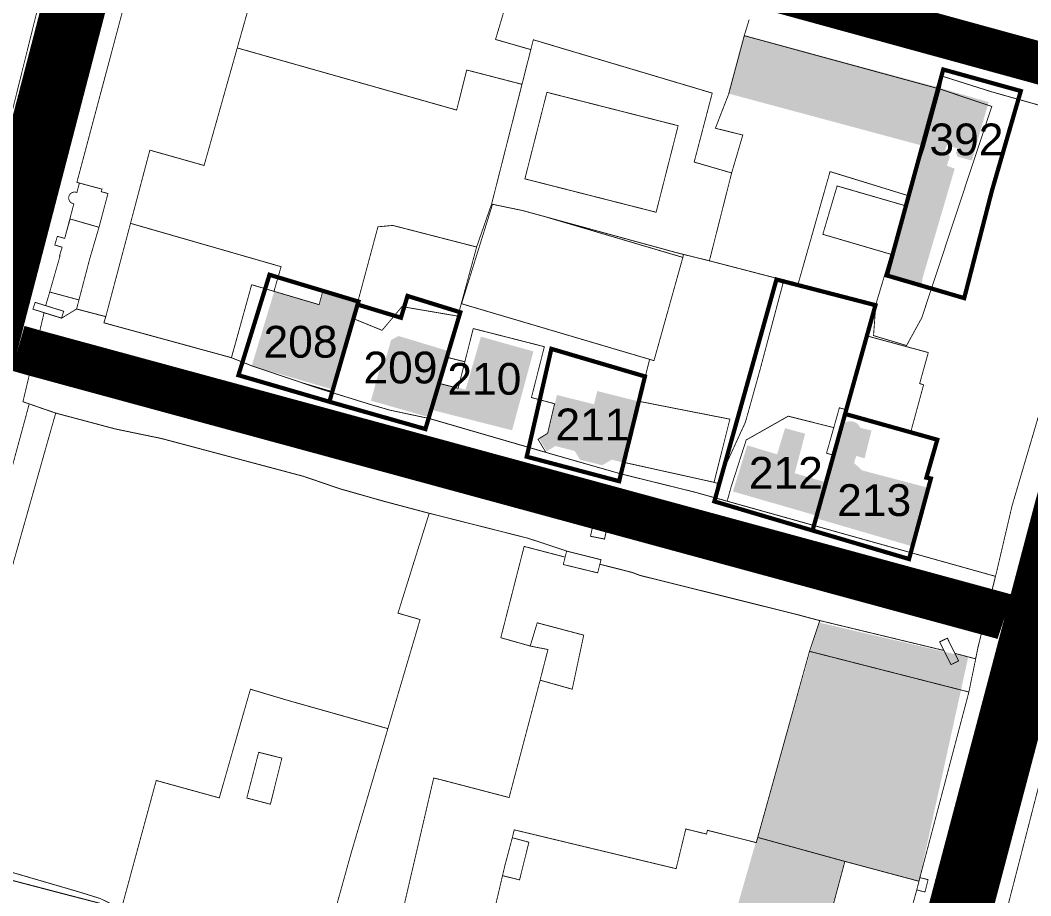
# Model space of a CAD drawing. Header units: millimetres. Extents: x 21689 to 31331, y 37531 to 43751.
# Drawn here: x 26286.8 to 26525.5, y 43025.9 to 43232.7 of the extents above; entities that cross this region are included whole.
import ezdxf

# ---------------------------------------------------------------- set-up
doc = ezdxf.new("R2010")
doc.units = ezdxf.units.MM
doc.layers.add('0.1 ОКН', color=1, linetype='Continuous', lineweight=9, transparency=0.4)
doc.layers.add('00 Дороги', color=252, linetype='Continuous', lineweight=9, transparency=0.2)
for name, color, linetype, lineweight in [('0.15 - Видовые раскрытия', 22, 'Continuous', 9), ('00 границы ОКН', 1, 'Continuous', 40), ('00 номер ОКН', 7, 'Continuous', 15), ('CONTUR', 150, 'Continuous', 9)]:
    doc.layers.add(name, color=color, linetype=linetype, lineweight=lineweight)
doc.layers.add('00 Парки и скверы', color=114, linetype='Continuous', lineweight=9, true_color=0x00a945, transparency=0.5)
doc.layers.add('25. ценная историческая застройка сов пер', color=92, linetype='Continuous', lineweight=0, true_color=0x19df16)
doc.styles.get("Standard").update_dxf_attribs({"font": 'arial.ttf'})
doc.linetypes.add('474_2', pattern='A,1,-0.5,[222,geobl2.shx,S=0.1,R=0,X=0,Y=0],-0.5,3', length=5)

# ---------------------------------------------------------------- blocks, each defined once
blk = doc.blocks.new('участки все')
at = {"layer": 'CONTUR', "const_width": 0.2}
for points in [[(3646.086247400003, 5430.436209719999), (3633.21155878, 5380.503013789996)], [(3604.937504150003, 5360.005816779994), (3611.859353740001, 5384.939998089998), (3613.802020930001, 5384.460247849995), (3614.536566340001, 5387.369020129998), (3612.593899150001, 5387.848770379998), (3624.17532341, 5431.691730309998), (3626.336992450001, 5442.248701779994), (3626.336992450001, 5442.248701779994), (3630.740852920001, 5460.13138934), (3634.37905661, 5475.685784899994), (3642.542893780003, 5503.360962889994)], [(3661.10025928, 5564.567212089998), (3629.466550670001, 5573.481676509997), (3617.992145720001, 5577.11740802), (3617.385732170002, 5574.086673169993), (3571.09894973, 5586.725546809997), (3572.246571980002, 5590.487999619996)], [(3385.814589100002, 5439.591697019998), (3401.806859790002, 5498.507251229995), (3402.12577527, 5499.742376930001), (3400.653765920001, 5500.264921249996), (3405.6557312, 5521.288483299999), (3403.008429500002, 5522.119026959997), (3403.532964130002, 5523.721006759995), (3406.021220710002, 5522.952898969998), (3406.9804635, 5526.16823412), (3409.421293890002, 5534.710921419995), (3409.30147423, 5534.722756279997), (3409.912726890001, 5536.763411389999), (3408.180317360002, 5537.259943099998), (3408.781878500002, 5539.320746769998), (3410.51428802, 5538.824215039997), (3411.734450390002, 5543.4055648), (3412.669211550001, 5546.981277389997), (3412.380502150001, 5547.06569897), (3411.95427405, 5547.312227549999), (3411.640011200001, 5547.687042579994), (3411.476939060002, 5548.139543009995), (3411.47444297, 5548.629584859998), (3411.64160209, 5549.097028639997), (3411.95734931, 5549.472196429997), (3412.381081319999, 5549.715709689998), (3412.86235019, 5549.798340709997), (3413.400696640002, 5549.690096299993), (3413.99455653, 5551.901018949997), (3413.39698917, 5552.06017058), (3429.183150970003, 5611.228874469998)], [(3414.058115490003, 5633.110645779998), (3388.08522642, 5528.447589569994)], [(3424.19685696, 5592.535091899997), (3419.42261292, 5574.628067569996), (3417.821098610002, 5568.652547300001), (3413.39698917, 5552.06017058), (3414.880986370001, 5551.667443469996), (3417.77899663, 5550.883060909982), (3419.332824820002, 5550.479264419998), (3419.163369280003, 5549.861854709998), (3420.746884460001, 5549.437603479994), (3418.62470981, 5541.460041159982), (3416.44112449, 5534.04342325998), (3413.891943300001, 5524.302386409996), (3413.329148420002, 5522.160988539981), (3420.231702060002, 5520.36527813998), (3420.231702060002, 5520.36527813998), (3420.412073840001, 5521.04252114), (3426.069097620003, 5542.396053519995), (3430.038962070001, 5557.405373959999), (3430.643738270003, 5559.676129779997), (3443.458456960001, 5556.059873329999), (3455.61813567, 5599.133987599998)], [(3490.327205410002, 5379.630911479996), (3497.713384480001, 5411.378038629998), (3499.467013950002, 5410.961183219995), (3515.53287684, 5406.765145079997), (3522.8573617, 5434.483185809994), (3528.513106689999, 5432.896570709999), (3530.44485797, 5432.356986859995), (3533.160395710002, 5445.125495379994), (3522.174850470001, 5448.033733009993), (3520.520853660001, 5442.549020999999), (3513.5709154, 5444.515456399997), (3519.081182730003, 5466.081233359997), (3519.081182730003, 5466.081233359997), (3528.772534800002, 5463.55281537), (3528.33583683, 5461.809490009997), (3536.465659550002, 5459.834987189999), (3536.976628180001, 5461.857177209997), (3544.61702142, 5459.920169139994), (3546.426503480001, 5459.232456399994), (3583.415634060003, 5450.015992139998), (3588.923249340002, 5448.551646129999), (3586.51216849, 5441.298515709998), (3574.279052850001, 5397.345529999999), (3573.940295470002, 5396.120708679998), (3562.38472758, 5399.027673079996), (3562.181145710002, 5398.140784219998), (3557.279410790001, 5399.335850199998), (3554.995839080002, 5389.960751549995), (3516.746072320002, 5399.136513799996), (3516.287542080001, 5397.27352178), (3514.526267180001, 5390.660444149995), (3510.53609587, 5373.671422319996)], [(3368.643428670002, 5375.52415125), (3370.663057960002, 5389.213328369995), (3376.80755396, 5392.769267839998), (3376.80755396, 5392.769267839998), (3410.47251023, 5383.933710319994), (3423.909539800003, 5380.467931559993)]]:
    blk.add_lwpolyline(points, dxfattribs=at)
for points in [[(3447.074514920001, 5621.104976279996), (3442.206769050001, 5602.96938343998), (3455.61813567, 5599.133987599998), (3451.293603400002, 5583.82009732), (3503.139276230002, 5569.146083269981), (3505.514209950001, 5578.609783859996), (3518.57254573, 5575.229798599997), (3520.658097760003, 5583.42792106), (3512.324753040001, 5585.825546079999), (3513.44222918, 5589.578461019999), (3516.046392070002, 5598.338646059994), (3517.008544050001, 5601.743936920001), (3505.855181450003, 5604.794749909983), (3447.074514920001, 5621.104976279996)], [(3521.25364173, 5585.748818049978), (3563.531035980002, 5573.15133874998), (3559.261639740002, 5556.866601379995), (3568.11226274, 5554.291054989997), (3564.301750990002, 5539.23929944), (3562.95013433, 5533.909959179997), (3562.864488040002, 5533.54126808), (3555.313003380001, 5535.406915589993), (3518.706035490003, 5545.417542269999), (3511.389137160001, 5546.929595479997), (3521.25364173, 5585.748818049978)], [(3562.864488040002, 5533.54126808), (3562.95013433, 5533.909959179997), (3564.301750990002, 5539.23929944), (3568.11226274, 5554.291054989997), (3559.261639740002, 5556.866601379995), (3563.531035980002, 5573.15133874998), (3521.25364173, 5585.748818049978), (3511.389137160001, 5546.929595479997), (3518.706035490003, 5545.417542269999), (3555.313003380001, 5535.406915589993), (3562.864488040002, 5533.54126808)], [(3609.830492690002, 5548.932192709996), (3613.656945930001, 5560.45367802), (3617.385732170002, 5574.086673169993), (3571.108947450001, 5586.72539372), (3567.428311840002, 5572.971658869981), (3564.273922190001, 5564.849904869982), (3570.749479570001, 5563.250734239999), (3568.11226274, 5554.291054989997), (3564.301750990002, 5539.23929944), (3562.95013433, 5533.909959179997), (3562.864488040002, 5533.54126808), (3583.831315859999, 5528.100169329999), (3591.367384460002, 5554.614954839999), (3609.830492690002, 5548.932192709996)], [(3430.643738270003, 5559.676129779997), (3426.069097620003, 5542.396053519995), (3429.673119229999, 5541.350858120001), (3461.652478690001, 5532.151097269998), (3459.97343288, 5526.3367659), (3470.635224680002, 5523.183481419983), (3471.333807530001, 5525.702802419997), (3471.54493796, 5526.429574679998), (3479.78585484, 5523.873364899999), (3484.536885410002, 5541.570740939984), (3488.041907680003, 5541.897071509978), (3489.187359710002, 5541.599529269995), (3507.854055210002, 5536.803655259995), (3511.389137160001, 5546.929595479997), (3518.57254573, 5575.229798599997), (3505.514209950001, 5578.609783859996), (3503.139276230002, 5569.146083269981), (3451.293603400002, 5583.82009732), (3443.458456960001, 5556.059873329999), (3430.643738270003, 5559.676129779997)], [(3524.46364282, 5573.339575339996), (3519.260603399999, 5552.899103499999), (3550.270082620002, 5545.01420446), (3555.47312124, 5565.454674769979), (3524.46364282, 5573.339575339996)], [(3524.46364282, 5573.339575339996), (3555.47312124, 5565.454674769979), (3550.270082620002, 5545.01420446), (3519.260603399999, 5552.899103499999), (3524.46364282, 5573.339575339996)], [(3617.385732170002, 5574.086673169993), (3629.593385640001, 5570.009710569997), (3613.028293500003, 5520.05302675), (3609.448349630002, 5513.527800709999), (3601.64412035, 5515.86732112), (3602.17608954, 5523.17922565998), (3605.73842111, 5535.084758519996), (3609.12420862, 5546.562991619998), (3609.830492690002, 5548.932192709996), (3613.656945930001, 5560.45367802), (3617.385732170002, 5574.086673169993)], [(3602.17608954, 5523.17922565998), (3605.73842111, 5535.084758519996), (3589.66052872, 5539.800988939998), (3593.03540021, 5551.219389229999), (3609.12420862, 5546.562991619998), (3609.830492690002, 5548.932192709996), (3591.367384460002, 5554.614954839999), (3583.831315859999, 5528.100169329999), (3602.17608954, 5523.17922565998)], [(3411.734450390002, 5543.4055648), (3412.679209280002, 5546.981124289988), (3412.380502150001, 5547.06569897), (3411.95427405, 5547.312227549999), (3411.640011200001, 5547.687042579994), (3411.476939060002, 5548.13954300998), (3411.47444297, 5548.629584859998), (3411.64160209, 5549.097028639983), (3411.95734931, 5549.472196429983), (3412.381081319999, 5549.715709689983), (3412.86235019, 5549.798340709982), (3413.400696640002, 5549.690096299993), (3413.99455653, 5551.901018949997), (3414.223738830002, 5551.847509119994), (3414.880986370001, 5551.667443469996), (3417.77899663, 5550.883060909982), (3419.332824820002, 5550.479264419998), (3419.163369280003, 5549.861854709998), (3420.746884460001, 5549.437603479994), (3418.62470981, 5541.460041159982), (3411.794742950002, 5543.424641689991), (3411.734450390002, 5543.4055648)], [(3605.73842111, 5535.084758519996), (3609.12420862, 5546.562991619998), (3593.03540021, 5551.219389229999), (3589.66052872, 5539.800988939998), (3605.73842111, 5535.084758519996)], [(3511.608474780002, 5546.886236489998), (3518.706035490003, 5545.417542269999), (3524.083527810002, 5543.94518717), (3556.58678821, 5534.347402929998), (3549.76332777, 5509.961717679995), (3504.298751810002, 5523.398001049979), (3511.608474780002, 5546.886236489998)], [(3413.891943300001, 5524.302386409996), (3416.44112449, 5534.04342325998), (3418.62470981, 5541.460041159982), (3411.794742950002, 5543.424641689991), (3410.51428802, 5538.824215039997), (3408.781878500002, 5539.320746769983), (3408.180317360002, 5537.259943099998), (3409.912726890001, 5536.763411390006), (3409.30147423, 5534.722756279997), (3409.421293890002, 5534.710921419995), (3406.980463500004, 5526.16823412), (3413.891943300001, 5524.302386409996)], [(3426.069097620003, 5542.396053519995), (3461.652478690001, 5532.151097269998), (3459.97343288, 5526.3367659), (3454.69729475, 5527.897569599983), (3449.913468950003, 5510.670697659996), (3419.799290340001, 5518.90188877), (3420.231702060002, 5520.36527813998), (3420.412073840001, 5521.04252114), (3426.069097620003, 5542.396053519995)], [(3485.52241419, 5517.115473599981), (3478.774526910001, 5519.868822229997), (3479.78585484, 5523.873364899999), (3484.536885410002, 5541.570740939984), (3488.041907680003, 5541.897071509978), (3507.854055210002, 5536.803655259995), (3503.433928540002, 5520.47122295), (3490.208326260003, 5522.72375968998), (3485.52241419, 5517.115473599981)], [(3542.625452860001, 5485.940848719998), (3546.266048060003, 5500.345202889999), (3548.727850880001, 5510.25757574998), (3549.76332777, 5509.961717679995), (3556.586635120002, 5534.3374052), (3556.727628340003, 5535.055251239995), (3562.864488040002, 5533.54126808), (3580.44464301, 5528.972034809995), (3574.80976085, 5507.758172709997), (3571.370970370001, 5495.43074399), (3564.749675500003, 5480.982032869979), (3563.953378590002, 5481.224227989994), (3542.625452860001, 5485.940848719998)], [(3556.727628340003, 5535.055251239995), (3562.864488040002, 5533.54126808), (3580.44464301, 5528.972034809995), (3574.80976085, 5507.758172709997), (3571.370970370001, 5495.43074399), (3564.749675500003, 5480.982032869979), (3563.953378590002, 5481.224227989994), (3567.701758440002, 5496.136934489994), (3546.266048060003, 5500.345202889999), (3548.727850880001, 5510.25757574998), (3549.76332777, 5509.961717679995), (3556.586635120002, 5534.3374052), (3556.727628340003, 5535.055251239995)], [(3580.45464073, 5528.971881719997), (3583.831162770002, 5528.090171609998), (3602.175936449999, 5523.169227929997), (3600.29259039, 5515.768016089999), (3598.388696450002, 5509.637127589995), (3595.285448820003, 5498.324568579999), (3594.87722613, 5498.440820379998), (3593.573188630002, 5498.830791439999), (3592.251366050001, 5494.140999659998), (3581.482710920002, 5496.845915699982), (3571.556614339999, 5491.227871949996), (3570.317482590002, 5487.36681943998), (3567.965468700001, 5480.052783999999), (3567.055296750001, 5476.776698259978), (3564.008240130003, 5477.623362719999), (3564.749675500003, 5480.982032869979), (3571.370970370001, 5495.43074399), (3574.80976085, 5507.758172709997), (3580.45464073, 5528.971881719997)], [(3471.54493796, 5526.429574679998), (3479.78585484, 5523.873364899999), (3478.774526910001, 5519.868822229997), (3474.009119620002, 5503.19167321), (3473.820281100001, 5502.614560669979), (3466.523024390001, 5504.756317029998), (3454.72389415, 5508.737022809997), (3449.923160490002, 5510.650549109996), (3454.69729475, 5527.897569599983), (3459.97343288, 5526.3367659), (3470.167321680001, 5523.32064731), (3470.635224680002, 5523.183481419983), (3471.54493796, 5526.429574679998)], [(3403.532964130002, 5523.721006759981), (3410.290956900001, 5521.62750771), (3409.776113830002, 5520.005379379996), (3403.008429500005, 5522.119026959997), (3403.532964130002, 5523.721006759981)], [(3405.655425010002, 5521.268487839996), (3409.78580537, 5519.985230829996), (3413.308999870002, 5522.151296999997), (3420.211553500001, 5520.355586599995), (3419.779141790001, 5518.892197229995), (3449.923160490002, 5510.650549109996), (3454.72389415, 5508.737022809997), (3470.90043858, 5503.27927621), (3483.401399540002, 5499.417824669996), (3487.413643530003, 5498.256377979997), (3496.60383842, 5496.305637219993), (3524.271017970001, 5488.271920849999), (3541.913810800001, 5483.221726689997), (3559.467495240002, 5478.882902429999), (3630.443770310002, 5459.015930839996), (3626.316997010003, 5442.249007959996), (3625.75532126, 5439.527590069999), (3622.030409980002, 5440.514634779996), (3620.874960540001, 5440.812329719999), (3619.08034157, 5444.429834729999), (3617.236520460003, 5443.528062209996), (3618.255510040003, 5441.50244497), (3588.953395600002, 5448.561184579994), (3583.41594024, 5450.035987589996), (3546.436807390001, 5459.252298759995), (3544.627325330003, 5459.940011499995), (3536.996929820001, 5461.876866479993), (3537.263253870002, 5462.942795889998), (3529.114507370003, 5464.987589039999), (3520.05051591, 5467.996403929996), (3496.680814540003, 5473.904297909998), (3485.88461293, 5476.76963694), (3475.50969345, 5479.718525769996), (3466.914675510001, 5482.660159659994), (3466.516144220001, 5482.756262939998), (3433.41091468, 5491.573256879994), (3422.495397720002, 5493.83041938), (3408.382810049999, 5497.586548849998), (3400.65361283, 5500.254923519999), (3405.655425010002, 5521.268487839996)], [(3507.059003370003, 5517.535692049998), (3523.863624990001, 5513.258336549996), (3520.809646510003, 5501.245015949994), (3526.277271590003, 5499.781281359996), (3524.629843970001, 5492.766458159997), (3522.358616220001, 5491.381226939978), (3524.231486340003, 5488.30252639998), (3496.623986959999, 5496.31532876), (3496.750542710001, 5496.743393919984), (3499.209883080002, 5504.535790589979), (3503.493290280003, 5503.450192189979), (3507.059003370003, 5517.535692049998)], [(3600.292284200001, 5515.74802064), (3614.582986630001, 5511.869163869996), (3612.54074891, 5504.540385779997), (3613.476554569999, 5504.266054149979), (3610.424673680002, 5493.042709589994), (3595.020349460003, 5497.338621149996), (3598.388849540003, 5509.64712532), (3600.292284200001, 5515.74802064)], [(3500.78538333, 5510.771710049993), (3505.07894132, 5509.695956209981), (3503.493290280003, 5503.450192189979), (3499.209883080002, 5504.535790589979), (3500.78538333, 5510.771710049993)], [(3385.814589100002, 5439.591697019998), (3401.806859790002, 5498.507251229995), (3402.12577527, 5499.742376930001), (3408.392501590002, 5497.566400299998), (3379.16197895, 5394.363227769995), (3376.618668720003, 5392.842160669999), (3373.989218750001, 5393.5324291), (3373.414508630002, 5394.53123678), (3383.218789450002, 5430.071374339997), (3385.814589100002, 5439.591697019998)], [(3546.266048060003, 5500.345202889999), (3567.701758440002, 5496.136934489994), (3563.953378590002, 5481.224227989994), (3542.625452860001, 5485.940848719998), (3546.266048060003, 5500.345202889999)], [(3408.392501590002, 5497.566400299998), (3422.49509153, 5493.810423919996), (3433.410608490002, 5491.553261419998), (3466.515838040003, 5482.736267479995), (3466.904371600002, 5482.6403173), (3475.499389540001, 5479.698683409996), (3485.874309020001, 5476.749794579998), (3496.650668270002, 5473.894759459995), (3489.269587530002, 5450.317613899999), (3494.496502310001, 5448.807565489995), (3486.881941470001, 5423.043978809998), (3468.401632600002, 5428.256996529999), (3463.0049091, 5429.779645039999), (3454.404226140003, 5432.351361959998), (3447.051137500003, 5406.683769229996), (3434.105681680001, 5410.252022259999), (3432.442796940002, 5410.717488559996), (3432.15393443, 5410.791912299996), (3423.919690620002, 5380.477776199994), (3418.85728416, 5382.935311879999), (3413.91076381, 5384.471066339997), (3395.751756150003, 5389.769163809994), (3379.16197895, 5394.363227769995), (3408.392501590002, 5497.566400299998)], [(3571.556614339999, 5491.227871949996), (3581.48255782, 5496.835917979995), (3592.251366050001, 5494.140999659998), (3590.538960120001, 5488.107179419996), (3591.972661890002, 5487.695222739982), (3590.194299090003, 5481.272409749982), (3590.603134160003, 5481.196148859999), (3587.952706690001, 5472.02667041), (3587.657001840002, 5471.00119132), (3567.055143650003, 5476.76670054), (3567.965468700001, 5480.052783999999), (3570.317482590002, 5487.36681943998), (3571.556614339999, 5491.227871949996)], [(3535.478564970003, 5471.780186619995), (3538.808160740002, 5471.099196899995), (3538.077641690001, 5467.800359779998), (3534.747892810003, 5468.471351749998), (3535.478564970003, 5471.780186619995)], [(3535.49825424, 5471.759884979998), (3538.787859100001, 5471.079507629998), (3538.05795242, 5467.820661419995), (3534.768194450001, 5468.491041019995), (3535.49825424, 5471.759884979998)], [(3537.243105320002, 5462.933104349999), (3536.465659550002, 5459.834987189999), (3528.33583683, 5461.809490009997), (3529.124198910002, 5464.967440499997), (3537.243105320002, 5462.933104349999)], [(3520.520853660001, 5442.549020999999), (3522.174850470001, 5448.033733009993), (3533.160395710002, 5445.125495379994), (3530.44485797, 5432.356986859995), (3528.513106689999, 5432.896570709999), (3522.8573617, 5434.483185809994), (3524.708263910001, 5441.724895149993), (3520.520853660001, 5442.549020999999)], [(3617.266360550002, 5443.517605199995), (3619.069884570003, 5444.399994649997), (3621.737813830002, 5439.039105079995), (3619.944440650001, 5438.16656025), (3617.266360550002, 5443.517605199995)], [(3624.17532341, 5431.691730309998), (3612.593899150001, 5387.848770379998), (3612.370781150003, 5386.99218098), (3594.872444950001, 5391.680155439994), (3574.279052850001, 5397.345529999999), (3586.51216849, 5441.298515709998), (3624.17532341, 5431.691730309998)], [(3486.881941470001, 5423.043978809998), (3468.401632600002, 5428.256996529999), (3463.0049091, 5429.779645039999), (3454.404226140003, 5432.351361959998), (3447.051137500003, 5406.683769229996), (3434.105681680001, 5410.252022259999), (3432.442796940002, 5410.717488559996), (3432.15393443, 5410.791912299996), (3423.919690620002, 5380.477776199994), (3431.743154250002, 5378.087962669997), (3438.670955580001, 5375.981866039998), (3441.079995830001, 5375.264972639998), (3441.597734470001, 5375.117043749997), (3474.823338490001, 5365.018207479995), (3477.36659165, 5373.719326999999), (3472.994582080002, 5374.896281399998), (3478.191123480003, 5393.606844819995), (3486.881941470001, 5423.043978809998)], [(3693.3432082, 5369.482179439998), (3678.528033040002, 5373.069059219997), (3679.127908910003, 5375.019886739981), (3676.481114910003, 5375.230416929997), (3672.819086490003, 5374.446486139998), (3672.181528580001, 5374.60624974998), (3668.792347360002, 5374.008142249979), (3662.965405660001, 5373.557363689979), (3633.21155878, 5380.503013789981), (3646.086247399999, 5430.436209719999), (3647.813004399999, 5431.52977607998), (3679.581996420002, 5423.613258809979), (3695.675548520001, 5419.266796869982), (3700.137381860001, 5418.078467059997), (3702.0897869, 5416.928563189998), (3706.028817180003, 5413.598224659981), (3702.197023640002, 5403.686833259999), (3697.239124100001, 5388.152647729999), (3696.271616260001, 5384.397437669999), (3693.3432082, 5369.482179439998)], [(3461.835085710001, 5416.077458599997), (3459.128334110002, 5405.188826669997), (3453.55057964, 5406.644246429998), (3456.356083880001, 5417.451365769994), (3461.835085710001, 5416.077458599997)], [(3516.287542080001, 5397.27352178), (3520.211337389999, 5396.213431319993), (3518.666291500001, 5390.007045659993), (3518.00509798, 5387.317151019997), (3513.970256, 5388.308941299998), (3514.526267180001, 5390.660444149995), (3516.287542080001, 5397.27352178)], [(3376.618668720003, 5392.842160669999), (3379.16197895, 5394.363227769995), (3395.751756150003, 5389.769163809994), (3413.91076381, 5384.471066339997), (3418.85728416, 5382.935311879999), (3423.919690620002, 5380.477776199994), (3376.80755396, 5392.769267839998), (3376.618668720003, 5392.842160669999)], [(3612.370781150003, 5386.99218098), (3611.859353740001, 5384.939998089998), (3604.937504150003, 5360.005816779994), (3587.661872870002, 5364.870381179994), (3594.872444950001, 5391.680155439994), (3612.370781150003, 5386.99218098)], [(3611.859353740001, 5384.939998089998), (3612.593899150001, 5387.848770379998), (3614.536566340001, 5387.369020129998), (3613.802020930001, 5384.460247849995), (3611.859353740001, 5384.939998089998)]]:
    blk.add_lwpolyline(points, close=True, dxfattribs=at)
blk = doc.blocks.new('стрелка вид улицы')
at = {"layer": '0.15 - Видовые раскрытия', "linetype": '474_2'}
h = blk.add_hatch(color=256, dxfattribs=at)
h.dxf.hatch_style = 1
h.paths.add_polyline_path([(-23.3598505857517, -2.990916374132211), (-23.3598505857517, 2.990916374132211), (-26.53637324067677, 0)])
at = {"layer": '0.15 - Видовые раскрытия', "const_width": 0.2}
blk.add_lwpolyline([(-23.3598505857517, -2.990916374132211), (-23.3598505857517, 2.990916374132211), (-26.53637324067677, 0), (-23.3598505857517, -2.990916374132211)], dxfattribs=at)
at = {"layer": '0.15 - Видовые раскрытия', "linetype": '474_2', "const_width": 1}
blk.add_lwpolyline([(-23.3598505857517, 0), (0, 0)], dxfattribs=at)

msp = doc.modelspace()

# ---------------------------------------------------------------- hatches: boundary and pattern name
at = {"layer": '0.1 ОКН', "transparency": 33554585}
h = msp.add_hatch(color=1, dxfattribs=at)
h.dxf.hatch_style = 1
h.paths.add_polyline_path([(26499.99999995864, 43202.91585234636), (26504.02038460836, 43216.75604594415), (26515.57219382935, 43213.36999608758), (26511.63346659171, 43199.58880171418), (26508.22028017277, 43200.49170862558), (26507.89020786191, 43201.42083765455), (26508.24465780769, 43202.40972892563), (26505.74539455091, 43203.24815201321), (26505.22479067766, 43201.69627903764), (26506.06091821996, 43201.36293381276), (26506.38106050545, 43200.3946183233), (26505.71722099059, 43198.34339784665), (26507.57025320771, 43197.67500505125), (26500, 43171.90803553406), (26499.66873462449, 43170.06975742792), (26491.53437588804, 43172.43311919612), (26495.94559867116, 43188.5302933136)])
h = msp.add_hatch(color=1, dxfattribs=at)
h.dxf.hatch_style = 1
h.paths.add_polyline_path([(26341.47, 43151.08999999999), (26360.62448973344, 43145.48994035238), (26366.6671379071, 43166.26556690606), (26358.46628952168, 43168.74021869113), (26357.4603268695, 43165.40651847546), (26346.76, 43168.59)])
h = msp.add_hatch(color=1, dxfattribs=at)
h.dxf.hatch_style = 1
h.paths.add_polyline_path([(26369.63, 43142.86), (26383.27, 43138.99), (26388.00301744469, 43154.57322207008), (26376.15525444121, 43158.13255834947), (26374.3849776276, 43157.19745941926), (26373.14298154185, 43152.81431428894), (26372.43032839931, 43153.01312584568)])
h = msp.add_hatch(color=1, dxfattribs=at)
h.dxf.hatch_style = 1
h.paths.add_polyline_path([(26384.16566152183, 43140.63706824913), (26402.98403199027, 43135.870981971), (26408.02695408251, 43154.49505310763), (26395.62270719082, 43157.96777441083), (26391.99590253041, 43145.47937958209), (26386.17372360973, 43146.88763455444)])
h = msp.add_hatch(color=1, dxfattribs=at)
h.dxf.hatch_style = 1
h.paths.add_polyline_path([(26417.7809283761, 43130.982669907), (26419.03383631572, 43128.92522399627), (26424.26698228521, 43127.61008728826), (26426.52259004024, 43128.9237233418), (26429.35698168872, 43128.21141519609), (26432.92092523107, 43142.67167773459), (26423.11629103679, 43145.13567060095), (26422.33278255499, 43142.01796106655), (26413.6040690315, 43144.2115653794), (26411.38641021391, 43135.38713501236), (26409.2420038103, 43134.0804025576), (26411.1748284375, 43130.9085508962), (26413.18986030171, 43132.13644665789)])
h = msp.add_hatch(color=1, dxfattribs=at)
h.dxf.hatch_style = 1
edge = h.paths.add_edge_path()
edge.add_line((26475.15, 43114.99), (26497.63178400001, 43108.43003299998))
edge.add_line((26497.63178400001, 43108.43003299998), (26501.34398196239, 43122.27588409615))
edge.add_line((26501.34398196239, 43122.27588409615), (26485.64610673254, 43126.40815926542))
edge.add_line((26485.64610673254, 43126.40815926542), (26483.78991778842, 43128.16783288557))
edge.add_line((26483.78991778842, 43128.16783288557), (26484.31159597513, 43129.83296114166))
edge.add_line((26484.31159597513, 43129.83296114166), (26486.26688397722, 43129.21843865293))
edge.add_line((26486.26688397722, 43129.21843865293), (26487.91033322573, 43135.80865167356))
edge.add_line((26487.91033322573, 43135.80865167356), (26485.26814889334, 43136.45104527982))
edge.add_arc((26482.88993310522, 43135.44864424812), 2.580836717649912, 22.85507688866898, 117.2957119542664)
edge.add_line((26481.70640513523, 43137.74210881236), (26475.15, 43114.99))
h = msp.add_hatch(color=1, dxfattribs=at)
h.dxf.hatch_style = 1
h.paths.add_polyline_path([(26455.16, 43121.41999999999), (26474.96, 43115.69999999999), (26477.1884789874, 43123.56994381136), (26469.76349681314, 43125.72113050035), (26472.23598169066, 43135.05890179879), (26467.47205379913, 43136.37473002564), (26465.60390147373, 43130.18616256477), (26458.55502865559, 43132.31196876605)])
at = {"layer": '00 Парки и скверы'}
h = msp.add_hatch(color=256, dxfattribs=at)
h.dxf.hatch_style = 1
h.paths.add_polyline_path([(26475.44661311562, 43090.47006980826), (26454.80069310123, 43018.44479675365), (26475.89937691567, 43012.7760943334), (26481.67455771011, 43034.02334431408), (26499.11640655, 43029.35090989), (26510.75341359379, 43082.26310823863)])
at = {"layer": '25. ценная историческая застройка сов пер', "lineweight": 30, "true_color": 0x19df16, "transparency": 33554585}
h = msp.add_hatch(color=92, dxfattribs=at)
h.dxf.hatch_style = 1
h.paths.add_polyline_path([(26503.30431888507, 43216.96657518976), (26499.46385594903, 43203.22180395819), (26453.99872274073, 43215.43585347541), (26457.7011684441, 43229.21770255529)])

# ---------------------------------------------------------------- linework, layer by layer
at = {"layer": '00 границы ОКН', "const_width": 1, "flags": 128}
for points in [[(26504.86234272, 43221.08488978), (26523.18466924, 43216.00428662), (26516.34300279, 43192.38889112), (26509.81554038, 43167.08867188999), (26491.53733717, 43172.43859916), (26504.86234272, 43221.08488978)], [(26345.65996136, 43172.60153819999), (26366.66996138, 43166.27153802), (26359.80996129, 43142.61153806), (26338.31996134, 43148.88153828), (26345.65996136, 43172.60153819999)], [(26465.44996136, 43171.48153725), (26488.83996139, 43165.42153707), (26473.97996133, 43112.20153714), (26450.77996132, 43119.07153739), (26465.44996136, 43171.48153725)], [(26366.45996132, 43165.57153807), (26376.71996132, 43162.46153796), (26378.26996137, 43167.601538), (26390.74345954, 43163.74197372), (26382.49996138, 43136.16153789), (26359.80996129, 43142.61153806), (26366.45996132, 43165.57153807)], [(26412.26996138, 43155.10153765), (26434.37996139, 43148.59153748), (26428.27996133, 43123.84153756999), (26406.43996133, 43129.63153774999), (26412.26996138, 43155.10153765)], [(26481.66996135, 43139.73153712), (26503.44996133, 43133.64153691), (26500.87996136, 43124.69153697), (26501.93996139, 43124.47153696999), (26496.77996136, 43105.46153700999), (26473.97996133, 43112.20153714), (26481.66996135, 43139.73153712)]]:
    msp.add_lwpolyline(points, close=True, dxfattribs=at)
at = {"layer": '00 Дороги', "lineweight": 9}
for points, const_width in [([(26888.17401162701, 43707.30922422934), (26760.97072773391, 43499.0675224517), (26754.95512142851, 43490.09614423614), (26747.81870780965, 43481.63347676305), (26736.1526753456, 43474.53925742947), (26724.26131153958, 43469.15294958888), (26647.12208881194, 43443.67357914662), (26625.06121072965, 43424.20891982654), (26617.90626093023, 43409.70973750962), (26533.94047577982, 43117.50226074209), (26470.93014720688, 42878.97915605761), (26413.49512957095, 42646.40655232684), (26345.50421595015, 42395.97114142056)], 15), ([(27209.23967210052, 43499.13957008901), (27037.38212925405, 43405.02855531126), (26876.28176421055, 43321.07229586579), (26815.86008917936, 43299.34851862608), (26776.40364168771, 43293.59810359106), (26754.40594915988, 43293.94281154392), (26564.00312037126, 43337.30358209209), (26500.96022192482, 43343.22528449037), (26354.54626421724, 43310.21236642242), (26319.39750818792, 43288.00344085478), (26306.54478472727, 43270.18673011177), (26245.37465400424, 43027.93720928305), (26166.7887605502, 42730.30427746999), (26121.38375137164, 42558.49972284863), (26061.95806307054, 42332.11734918993), (25997.51205447596, 42071.82990026301), (25972.35573562095, 41969.75946996081), (25950.24012673555, 41859.92388504591)], 12), ([(26326.27303583549, 43287.04516060596), (26316.66969617181, 43278.0406397166), (26305.04569809712, 43257.43553751598), (26245.37465400424, 43027.93720928305), (26166.7887605502, 42730.30427746999), (26121.38375137164, 42558.49972284863), (26061.95806307054, 42332.11734918993), (25997.51205447596, 42071.82990026301), (25972.35573562095, 41969.75946996081), (25948.75961894807, 41849.29887038347)], 15), ([(26327.42314283994, 43277.76714380379), (26329.40828098512, 43275.69677646559), (26381.05806940738, 43260.21356171034), (26395.52255583818, 43258.811192186), (26554.9812644423, 43215.11688339856)], 10), ([(26286.25882904471, 43155.2331971994), (26289.64801782173, 43154.26774381991), (26519.38786826734, 43091.83704636093), (26519.41123229514, 43091.82943811626)], 11)]:
    msp.add_lwpolyline(points, dxfattribs=dict(at, const_width=const_width))

# ---------------------------------------------------------------- block references
at = {"layer": '0.15 - Видовые раскрытия', "rotation": 344.6992108563906}
msp.add_blockref('стрелка вид улицы', (26514.97123053909, 43093.31898811455), dxfattribs=at)
at = {"layer": 'CONTUR'}
msp.add_blockref('участки все', (22886.7456254, 37642.35872891001), dxfattribs=at)

# ---------------------------------------------------------------- texts
at = {"layer": '00 номер ОКН', "color": 4, "char_height": 7.5, "attachment_point": 1}
for s, insert in [('{\\C7;392}', (26501.60693751082, 43208.32421892323)), ('{\\C7;208}', (26344.25551772393, 43160.52962685177)), ('{\\C7;209}', (26367.85520288048, 43154.44190583598)), ('{\\C7;210}', (26387.68992631595, 43151.76696004461)), ('{\\C7;211}', (26413.22113977923, 43140.99857157021)), ('{\\C7;212}', (26458.9239807945, 43129.57018349273)), ('{\\C7;213}', (26479.80878213961, 43123.12566527643))]:
    msp.add_mtext_dynamic_manual_height_columns(s, width=7.5, gutter_width=12.5, heights=[0], dxfattribs=dict(at, insert=insert))

doc.saveas('drawing.dxf')
